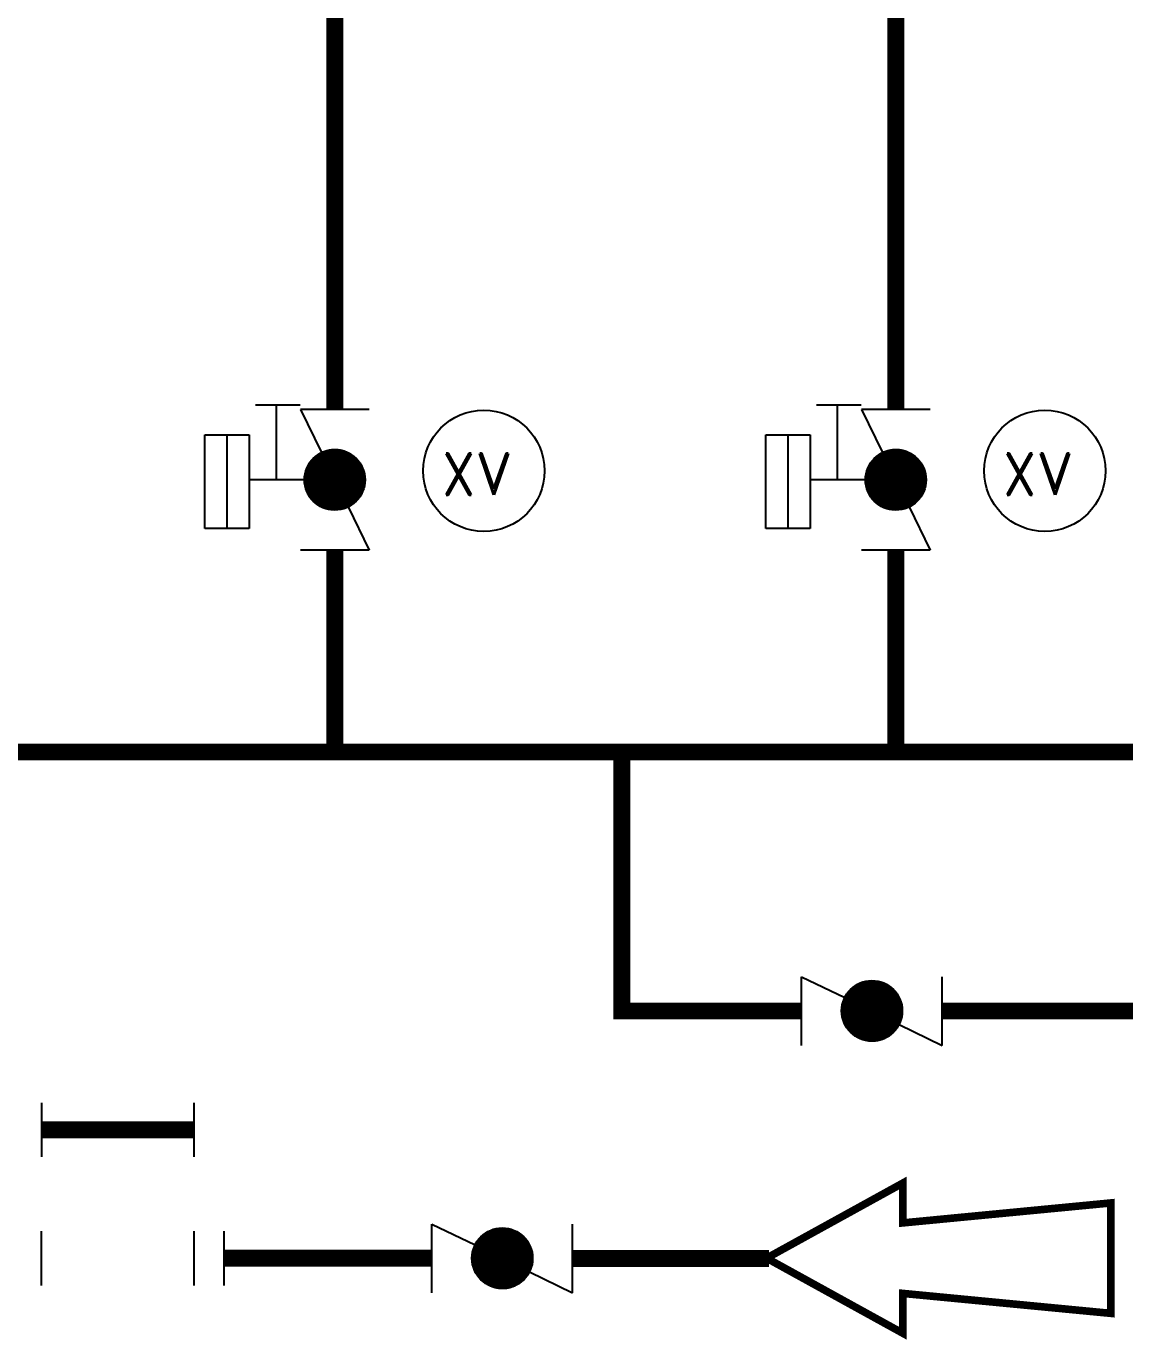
# Model space of a CAD drawing. Extents: x -22909.9 to -22897.8, y -4.7 to 4.1.
# Drawn here: x -22906.854 to -22905.879, y -2.89 to -1.724 of the extents above; entities that cross this region are included whole.
import ezdxf

# ---------------------------------------------------------------- set-up
doc = ezdxf.new("R2010")
doc.units = 0
doc.header["$MEASUREMENT"] = 0
doc.layers.get('0').update_dxf_attribs({"linetype": 'CONTINUOUS'})
doc.layers.add('DESCARGA', color=5, linetype='CONTINUOUS')
doc.styles.add('ROMAND', font='romand', dxfattribs={"height": 0.0339})

# ---------------------------------------------------------------- blocks, each defined once
blk = doc.blocks.new('*X20')
at = {"color": 0}
for p, q in [((3.8194, 3.8677), (3.8481, 3.8964)), ((3.8194, 3.8679), (3.8479, 3.8964)), ((3.8194, 3.868), (3.8478, 3.8964)), ((3.8194, 3.8682), (3.8476, 3.8964)), ((3.8194, 3.8684), (3.8474, 3.8964)), ((3.8194, 3.8685), (3.8473, 3.8964)), ((3.8194, 3.8687), (3.8471, 3.8964)), ((3.8194, 3.8689), (3.8469, 3.8964)), ((3.8194, 3.8691), (3.8468, 3.8964)), ((3.8194, 3.8692), (3.8466, 3.8964)), ((3.8194, 3.8694), (3.8464, 3.8964)), ((3.8194, 3.8696), (3.8462, 3.8964)), ((3.8194, 3.8698), (3.8461, 3.8964)), ((3.8194, 3.8699), (3.8459, 3.8964)), ((3.8194, 3.8701), (3.8457, 3.8964)), ((3.8194, 3.8703), (3.8455, 3.8964)), ((3.8194, 3.8705), (3.8453, 3.8964)), ((3.8194, 3.8707), (3.8451, 3.8964)), ((3.8194, 3.8709), (3.845, 3.8964)), ((3.8194, 3.871), (3.8448, 3.8964)), ((3.8194, 3.8712), (3.8446, 3.8964)), ((3.8194, 3.8714), (3.8444, 3.8964)), ((3.8195, 3.8674), (3.8484, 3.8964)), ((3.8195, 3.8675), (3.8483, 3.8964)), ((3.8195, 3.8716), (3.8442, 3.8964)), ((3.8195, 3.8666), (3.8493, 3.8963)), ((3.8195, 3.8667), (3.8491, 3.8963)), ((3.8195, 3.8669), (3.8489, 3.8963)), ((3.8195, 3.867), (3.8488, 3.8963)), ((3.8195, 3.8672), (3.8486, 3.8963)), ((3.8195, 3.8718), (3.844, 3.8963)), ((3.8195, 3.872), (3.8438, 3.8963)), ((3.8195, 3.8722), (3.8436, 3.8963)), ((3.8195, 3.8724), (3.8434, 3.8963)), ((3.8196, 3.8664), (3.8494, 3.8963)), ((3.8196, 3.8726), (3.8432, 3.8963)), ((3.8196, 3.8658), (3.85, 3.8962)), ((3.8196, 3.8659), (3.8499, 3.8962)), ((3.8196, 3.8661), (3.8497, 3.8962)), ((3.8196, 3.8662), (3.8496, 3.8962)), ((3.8196, 3.8728), (3.843, 3.8962)), ((3.8196, 3.873), (3.8428, 3.8962)), ((3.8196, 3.8732), (3.8426, 3.8962)), ((3.8197, 3.8656), (3.8502, 3.8962)), ((3.8197, 3.8734), (3.8424, 3.8962)), ((3.8197, 3.8652), (3.8506, 3.8961)), ((3.8197, 3.8653), (3.8505, 3.8961)), ((3.8197, 3.8655), (3.8503, 3.8961)), ((3.8197, 3.8736), (3.8422, 3.8961)), ((3.8197, 3.8738), (3.842, 3.8961)), ((3.8198, 3.865), (3.8508, 3.8961)), ((3.8198, 3.874), (3.8418, 3.8961)), ((3.8198, 3.8646), (3.8513, 3.896)), ((3.8198, 3.8647), (3.8511, 3.896)), ((3.8198, 3.8649), (3.851, 3.896)), ((3.8198, 3.8742), (3.8416, 3.896)), ((3.8198, 3.8745), (3.8414, 3.896)), ((3.8199, 3.8641), (3.8517, 3.8959)), ((3.8199, 3.8643), (3.8515, 3.8959)), ((3.8199, 3.8644), (3.8514, 3.8959)), ((3.8199, 3.8747), (3.8411, 3.8959)), ((3.8199, 3.8749), (3.8409, 3.8959)), ((3.82, 3.864), (3.8518, 3.8959)), ((3.82, 3.8637), (3.8521, 3.8958)), ((3.82, 3.8638), (3.852, 3.8958)), ((3.82, 3.8751), (3.8407, 3.8958)), ((3.82, 3.8753), (3.8405, 3.8958)), ((3.8201, 3.8635), (3.8523, 3.8958)), ((3.8201, 3.8633), (3.8526, 3.8957)), ((3.8201, 3.8634), (3.8524, 3.8957)), ((3.8201, 3.8756), (3.8402, 3.8957)), ((3.8201, 3.8758), (3.84, 3.8957)), ((3.8202, 3.8631), (3.8527, 3.8957)), ((3.8202, 3.8628), (3.853, 3.8956)), ((3.8202, 3.863), (3.8528, 3.8956)), ((3.8202, 3.876), (3.8398, 3.8956)), ((3.8202, 3.8763), (3.8395, 3.8956)), ((3.8203, 3.8627), (3.8531, 3.8956)), ((3.8203, 3.8624), (3.8534, 3.8955)), ((3.8203, 3.8625), (3.8533, 3.8955)), ((3.8203, 3.8765), (3.8393, 3.8955)), ((3.8204, 3.8621), (3.8537, 3.8954)), ((3.8204, 3.8623), (3.8535, 3.8954)), ((3.8204, 3.8768), (3.8391, 3.8954)), ((3.8204, 3.877), (3.8388, 3.8954)), ((3.8205, 3.862), (3.8538, 3.8954)), ((3.8205, 3.8617), (3.8541, 3.8953)), ((3.8205, 3.8619), (3.854, 3.8953)), ((3.8205, 3.8773), (3.8386, 3.8953)), ((3.8206, 3.8615), (3.8544, 3.8952)), ((3.8206, 3.8616), (3.8542, 3.8952)), ((3.8206, 3.8775), (3.8383, 3.8952)), ((3.8207, 3.8613), (3.8545, 3.8952)), ((3.8207, 3.8611), (3.8548, 3.8951)), ((3.8207, 3.8612), (3.8546, 3.8951)), ((3.8207, 3.8778), (3.838, 3.8951)), ((3.8208, 3.878), (3.8378, 3.8951)), ((3.8208, 3.8608), (3.855, 3.895)), ((3.8208, 3.8609), (3.8549, 3.895)), ((3.8208, 3.8783), (3.8375, 3.895)), ((3.8209, 3.8605), (3.8553, 3.8949)), ((3.8209, 3.8607), (3.8552, 3.8949)), ((3.8209, 3.8786), (3.8372, 3.8949)), ((3.821, 3.8603), (3.8555, 3.8948)), ((3.821, 3.8604), (3.8554, 3.8948)), ((3.821, 3.8788), (3.837, 3.8948)), ((3.8211, 3.86), (3.8558, 3.8947)), ((3.8211, 3.8601), (3.8557, 3.8947)), ((3.8211, 3.8791), (3.8367, 3.8947)), ((3.8212, 3.8598), (3.8561, 3.8946)), ((3.8212, 3.8599), (3.8559, 3.8946)), ((3.8213, 3.8794), (3.8364, 3.8946)), ((3.8213, 3.8595), (3.8563, 3.8945)), ((3.8213, 3.8596), (3.8562, 3.8945)), ((3.8214, 3.8592), (3.8566, 3.8944)), ((3.8214, 3.8594), (3.8564, 3.8944)), ((3.8214, 3.8797), (3.8361, 3.8944)), ((3.8215, 3.859), (3.8568, 3.8943)), ((3.8215, 3.8591), (3.8567, 3.8943)), ((3.8215, 3.88), (3.8358, 3.8943)), ((3.8216, 3.8588), (3.8571, 3.8942)), ((3.8216, 3.8589), (3.8569, 3.8942)), ((3.8216, 3.8803), (3.8355, 3.8942)), ((3.8217, 3.8585), (3.8573, 3.8941)), ((3.8217, 3.8586), (3.8572, 3.8941)), ((3.8218, 3.8583), (3.8576, 3.894)), ((3.8218, 3.8584), (3.8574, 3.894)), ((3.8218, 3.8806), (3.8352, 3.894)), ((3.8219, 3.8581), (3.8577, 3.8939)), ((3.8219, 3.881), (3.8348, 3.8939)), ((3.822, 3.858), (3.8578, 3.8939)), ((3.822, 3.8579), (3.8579, 3.8938)), ((3.8221, 3.8577), (3.8581, 3.8937)), ((3.8221, 3.8578), (3.858, 3.8937)), ((3.8221, 3.8813), (3.8345, 3.8937)), ((3.8222, 3.8574), (3.8584, 3.8936)), ((3.8222, 3.8575), (3.8583, 3.8936)), ((3.8223, 3.8573), (3.8585, 3.8935)), ((3.8223, 3.8817), (3.8341, 3.8935)), ((3.8224, 3.8571), (3.8587, 3.8934)), ((3.8224, 3.8572), (3.8586, 3.8934)), ((3.8225, 3.882), (3.8338, 3.8934)), ((3.8225, 3.857), (3.8589, 3.8933)), ((3.8226, 3.8568), (3.859, 3.8933)), ((3.8226, 3.8567), (3.8591, 3.8932)), ((3.8227, 3.8824), (3.8334, 3.8932)), ((3.8227, 3.8565), (3.8593, 3.8931)), ((3.8227, 3.8566), (3.8592, 3.8931)), ((3.8228, 3.8564), (3.8594, 3.893)), ((3.8229, 3.8562), (3.8597, 3.8929)), ((3.8229, 3.8563), (3.8595, 3.8929)), ((3.8229, 3.8828), (3.833, 3.8929)), ((3.823, 3.8561), (3.8598, 3.8928)), ((3.8231, 3.8559), (3.8599, 3.8928)), ((3.8231, 3.8558), (3.86, 3.8927)), ((3.8231, 3.8832), (3.8326, 3.8927)), ((3.8232, 3.8557), (3.8601, 3.8926)), ((3.8233, 3.8556), (3.8602, 3.8926)), ((3.8233, 3.8555), (3.8603, 3.8925)), ((3.8234, 3.8554), (3.8604, 3.8924)), ((3.8234, 3.8837), (3.8321, 3.8924)), ((3.8235, 3.8553), (3.8605, 3.8924)), ((3.8235, 3.8552), (3.8606, 3.8923)), ((3.8236, 3.8551), (3.8608, 3.8922)), ((3.8237, 3.8548), (3.861, 3.8921)), ((3.8237, 3.855), (3.8609, 3.8921)), ((3.8237, 3.8842), (3.8317, 3.8921)), ((3.8238, 3.8547), (3.8611, 3.892)), ((3.8239, 3.8545), (3.8613, 3.8919)), ((3.8239, 3.8546), (3.8612, 3.8919)), ((3.824, 3.8544), (3.8614, 3.8918)), ((3.8241, 3.8847), (3.8311, 3.8918)), ((3.8241, 3.8543), (3.8615, 3.8917)), ((3.8242, 3.8542), (3.8616, 3.8917)), ((3.8242, 3.8541), (3.8617, 3.8916)), ((3.8243, 3.854), (3.8618, 3.8915)), ((3.8244, 3.8539), (3.8619, 3.8914)), ((3.8245, 3.8538), (3.862, 3.8914)), ((3.8245, 3.8537), (3.8621, 3.8913)), ((3.8245, 3.8853), (3.8305, 3.8913)), ((3.8246, 3.8536), (3.8622, 3.8912)), ((3.8247, 3.8535), (3.8623, 3.8911)), ((3.8248, 3.8534), (3.8624, 3.8911)), ((3.8248, 3.8533), (3.8625, 3.891)), ((3.8249, 3.8532), (3.8626, 3.8909)), ((3.825, 3.8531), (3.8627, 3.8908)), ((3.825, 3.886), (3.8298, 3.8908)), ((3.8251, 3.853), (3.8628, 3.8908)), ((3.8251, 3.8529), (3.8629, 3.8907)), ((3.8252, 3.8528), (3.863, 3.8906)), ((3.8253, 3.8527), (3.8631, 3.8905)), ((3.8254, 3.8526), (3.8632, 3.8904)), ((3.8255, 3.8525), (3.8633, 3.8904)), ((3.8255, 3.8524), (3.8634, 3.8903)), ((3.8256, 3.8523), (3.8635, 3.8902)), ((3.8257, 3.8522), (3.8636, 3.8901)), ((3.8257, 3.8869), (3.8289, 3.8901)), ((3.8258, 3.8521), (3.8637, 3.89)), ((3.8259, 3.852), (3.8638, 3.89)), ((3.8259, 3.8519), (3.8639, 3.8899)), ((3.826, 3.8518), (3.864, 3.8898)), ((3.8261, 3.8517), (3.8641, 3.8897)), ((3.8262, 3.8516), (3.8642, 3.8896)), ((3.8263, 3.8515), (3.8644, 3.8895)), ((3.8263, 3.8515), (3.8643, 3.8895)), ((3.8264, 3.8514), (3.8645, 3.8894)), ((3.8265, 3.8513), (3.8645, 3.8893)), ((3.8266, 3.8512), (3.8646, 3.8892)), ((3.8267, 3.8511), (3.8647, 3.8891)), ((3.8268, 3.851), (3.8648, 3.889)), ((3.8269, 3.8509), (3.8649, 3.889)), ((3.8269, 3.8508), (3.865, 3.8889)), ((3.827, 3.8507), (3.8651, 3.8888)), ((3.8271, 3.8506), (3.8652, 3.8887)), ((3.8272, 3.8505), (3.8653, 3.8886)), ((3.8273, 3.8505), (3.8654, 3.8885)), ((3.8274, 3.8504), (3.8654, 3.8884)), ((3.8275, 3.8503), (3.8655, 3.8883)), ((3.8276, 3.8502), (3.8656, 3.8882)), ((3.8277, 3.8501), (3.8657, 3.8882)), ((3.8277, 3.85), (3.8658, 3.8881)), ((3.8278, 3.8499), (3.8659, 3.888)), ((3.8279, 3.8498), (3.866, 3.8879)), ((3.828, 3.8498), (3.866, 3.8878)), ((3.8281, 3.8497), (3.8661, 3.8877)), ((3.8282, 3.8496), (3.8662, 3.8876)), ((3.8283, 3.8495), (3.8663, 3.8875)), ((3.8284, 3.8494), (3.8664, 3.8874)), ((3.8285, 3.8493), (3.8665, 3.8873)), ((3.8286, 3.8493), (3.8666, 3.8872)), ((3.8287, 3.8492), (3.8666, 3.8871)), ((3.8288, 3.8491), (3.8667, 3.887)), ((3.8289, 3.849), (3.8668, 3.8869)), ((3.829, 3.8489), (3.8669, 3.8869)), ((3.8291, 3.8489), (3.867, 3.8868)), ((3.8292, 3.8488), (3.867, 3.8867)), ((3.8293, 3.8487), (3.8671, 3.8866)), ((3.8293, 3.8486), (3.8672, 3.8865)), ((3.8294, 3.8485), (3.8673, 3.8864)), ((3.8295, 3.8485), (3.8674, 3.8863)), ((3.8296, 3.8484), (3.8674, 3.8862)), ((3.8297, 3.8483), (3.8675, 3.8861)), ((3.8298, 3.8482), (3.8676, 3.886)), ((3.8299, 3.8481), (3.8677, 3.8859)), ((3.83, 3.8481), (3.8677, 3.8858)), ((3.8301, 3.848), (3.8678, 3.8857)), ((3.8302, 3.8479), (3.8679, 3.8856)), ((3.8303, 3.8478), (3.868, 3.8855)), ((3.8304, 3.8478), (3.868, 3.8854)), ((3.8305, 3.8477), (3.8681, 3.8853)), ((3.8307, 3.8476), (3.8682, 3.8852)), ((3.8308, 3.8476), (3.8683, 3.8851)), ((3.8309, 3.8475), (3.8683, 3.885)), ((3.831, 3.8474), (3.8684, 3.8848)), ((3.8311, 3.8473), (3.8685, 3.8847)), ((3.8312, 3.8473), (3.8686, 3.8846)), ((3.8313, 3.8472), (3.8686, 3.8845)), ((3.8314, 3.8471), (3.8687, 3.8844)), ((3.8315, 3.847), (3.8688, 3.8843)), ((3.8316, 3.847), (3.8688, 3.8842)), ((3.8317, 3.8469), (3.8689, 3.8841)), ((3.8318, 3.8468), (3.869, 3.884)), ((3.8319, 3.8468), (3.869, 3.8839)), ((3.832, 3.8467), (3.8691, 3.8838)), ((3.8321, 3.8466), (3.8692, 3.8837)), ((3.8322, 3.8466), (3.8692, 3.8836)), ((3.8324, 3.8465), (3.8693, 3.8835)), ((3.8325, 3.8464), (3.8694, 3.8833)), ((3.8326, 3.8464), (3.8694, 3.8832)), ((3.8327, 3.8463), (3.8695, 3.8831)), ((3.8328, 3.8462), (3.8696, 3.883)), ((3.8329, 3.8462), (3.8696, 3.8829)), ((3.833, 3.8461), (3.8697, 3.8828)), ((3.8331, 3.846), (3.8698, 3.8827)), ((3.8333, 3.846), (3.8698, 3.8826)), ((3.8334, 3.8459), (3.8699, 3.8824)), ((3.8335, 3.8459), (3.87, 3.8823)), ((3.8336, 3.8458), (3.87, 3.8822)), ((3.8337, 3.8457), (3.8701, 3.8821)), ((3.8338, 3.8457), (3.8701, 3.882)), ((3.8339, 3.8456), (3.8702, 3.8819)), ((3.8341, 3.8456), (3.8703, 3.8818)), ((3.8342, 3.8455), (3.8703, 3.8816)), ((3.8343, 3.8454), (3.8704, 3.8815)), ((3.8344, 3.8454), (3.8704, 3.8814)), ((3.8345, 3.8453), (3.8705, 3.8813)), ((3.8347, 3.8453), (3.8706, 3.8812)), ((3.8348, 3.8452), (3.8706, 3.881)), ((3.8349, 3.8451), (3.8707, 3.8809)), ((3.835, 3.8451), (3.8707, 3.8808)), ((3.8351, 3.845), (3.8708, 3.8807)), ((3.8353, 3.845), (3.8708, 3.8806)), ((3.8354, 3.8449), (3.8709, 3.8804)), ((3.8355, 3.8449), (3.8709, 3.8803)), ((3.8356, 3.8448), (3.871, 3.8802)), ((3.8357, 3.8448), (3.871, 3.8801)), ((3.8359, 3.8447), (3.8711, 3.8799)), ((3.836, 3.8447), (3.8712, 3.8798)), ((3.8361, 3.8446), (3.8712, 3.8797)), ((3.8362, 3.8446), (3.8713, 3.8796)), ((3.8364, 3.8445), (3.8713, 3.8794)), ((3.8365, 3.8445), (3.8714, 3.8793)), ((3.8366, 3.8444), (3.8714, 3.8792)), ((3.8368, 3.8444), (3.8715, 3.8791)), ((3.8369, 3.8443), (3.8715, 3.8789)), ((3.837, 3.8443), (3.8715, 3.8788)), ((3.8371, 3.8442), (3.8716, 3.8787)), ((3.8373, 3.8442), (3.8716, 3.8785)), ((3.8374, 3.8441), (3.8717, 3.8784)), ((3.8375, 3.8441), (3.8717, 3.8783)), ((3.8377, 3.844), (3.8718, 3.8781)), ((3.8378, 3.844), (3.8718, 3.878)), ((3.8379, 3.8439), (3.8719, 3.8779)), ((3.8381, 3.8439), (3.8719, 3.8777)), ((3.8382, 3.8439), (3.872, 3.8776)), ((3.8383, 3.8438), (3.872, 3.8775)), ((3.8385, 3.8438), (3.872, 3.8773)), ((3.8386, 3.8437), (3.8721, 3.8772)), ((3.8387, 3.8437), (3.8721, 3.8771)), ((3.8389, 3.8437), (3.8722, 3.8769)), ((3.839, 3.8436), (3.8722, 3.8768)), ((3.8392, 3.8436), (3.8722, 3.8767)), ((3.8393, 3.8435), (3.8723, 3.8765)), ((3.8394, 3.8435), (3.8723, 3.8764)), ((3.8396, 3.8435), (3.8723, 3.8762)), ((3.8397, 3.8434), (3.8724, 3.8761)), ((3.8399, 3.8434), (3.8724, 3.876)), ((3.84, 3.8434), (3.8725, 3.8758)), ((3.8401, 3.8433), (3.8725, 3.8757)), ((3.8403, 3.8433), (3.8725, 3.8755)), ((3.8404, 3.8433), (3.8726, 3.8754)), ((3.8406, 3.8432), (3.8726, 3.8752)), ((3.8407, 3.8432), (3.8726, 3.8751)), ((3.8409, 3.8432), (3.8726, 3.8749)), ((3.841, 3.8431), (3.8727, 3.8748)), ((3.8412, 3.8431), (3.8727, 3.8746)), ((3.8413, 3.8431), (3.8727, 3.8745)), ((3.8415, 3.8431), (3.8728, 3.8744)), ((3.8416, 3.843), (3.8728, 3.8742)), ((3.8418, 3.843), (3.8728, 3.8741)), ((3.8419, 3.843), (3.8728, 3.8739)), ((3.8421, 3.8429), (3.8729, 3.8737)), ((3.8422, 3.8429), (3.8729, 3.8736)), ((3.8424, 3.8429), (3.8729, 3.8734)), ((3.8425, 3.8429), (3.8729, 3.8733)), ((3.8427, 3.8429), (3.873, 3.8731)), ((3.8428, 3.8428), (3.873, 3.873)), ((3.843, 3.8428), (3.873, 3.8728)), ((3.8432, 3.8428), (3.873, 3.8727)), ((3.8433, 3.8428), (3.873, 3.8725)), ((3.8435, 3.8428), (3.873, 3.8723)), ((3.8436, 3.8427), (3.8731, 3.8722)), ((3.8438, 3.8427), (3.8731, 3.872)), ((3.844, 3.8427), (3.8731, 3.8719)), ((3.8441, 3.8427), (3.8731, 3.8717)), ((3.8443, 3.8427), (3.8731, 3.8715)), ((3.8444, 3.8427), (3.8731, 3.8714)), ((3.8446, 3.8427), (3.8731, 3.8712)), ((3.8448, 3.8427), (3.8732, 3.871)), ((3.8449, 3.8426), (3.8732, 3.8709)), ((3.8451, 3.8426), (3.8732, 3.8707)), ((3.8453, 3.8426), (3.8732, 3.8705)), ((3.8455, 3.8426), (3.8732, 3.8704)), ((3.8456, 3.8426), (3.8732, 3.8702)), ((3.8458, 3.8426), (3.8732, 3.87)), ((3.846, 3.8426), (3.8732, 3.8698)), ((3.8462, 3.8426), (3.8732, 3.8697)), ((3.8463, 3.8426), (3.8732, 3.8695)), ((3.8465, 3.8426), (3.8732, 3.8693)), ((3.8467, 3.8426), (3.8732, 3.8691)), ((3.8469, 3.8426), (3.8732, 3.8689)), ((3.847, 3.8426), (3.8732, 3.8688)), ((3.8472, 3.8426), (3.8732, 3.8686)), ((3.8474, 3.8426), (3.8732, 3.8684)), ((3.8476, 3.8426), (3.8732, 3.8682)), ((3.8478, 3.8427), (3.8732, 3.868)), ((3.848, 3.8427), (3.8731, 3.8678)), ((3.8482, 3.8427), (3.8731, 3.8677)), ((3.8484, 3.8427), (3.8731, 3.8675)), ((3.8485, 3.8427), (3.8731, 3.8673)), ((3.8487, 3.8427), (3.8731, 3.8671)), ((3.8489, 3.8427), (3.8731, 3.8669)), ((3.8491, 3.8428), (3.873, 3.8667)), ((3.8493, 3.8428), (3.873, 3.8665)), ((3.8495, 3.8428), (3.873, 3.8663)), ((3.8497, 3.8428), (3.873, 3.8661)), ((3.8499, 3.8429), (3.8729, 3.8659)), ((3.8501, 3.8429), (3.8729, 3.8657)), ((3.8503, 3.8429), (3.8729, 3.8655)), ((3.8506, 3.843), (3.8729, 3.8653)), ((3.8508, 3.843), (3.8728, 3.865)), ((3.851, 3.843), (3.8728, 3.8648)), ((3.8512, 3.8431), (3.8727, 3.8646)), ((3.8514, 3.8431), (3.8727, 3.8644)), ((3.8516, 3.8432), (3.8727, 3.8642)), ((3.8519, 3.8432), (3.8726, 3.864)), ((3.8521, 3.8432), (3.8726, 3.8637)), ((3.8523, 3.8433), (3.8725, 3.8635)), ((3.8525, 3.8434), (3.8725, 3.8633)), ((3.8528, 3.8434), (3.8724, 3.863)), ((3.853, 3.8435), (3.8723, 3.8628)), ((3.8533, 3.8435), (3.8723, 3.8626)), ((3.8535, 3.8436), (3.8722, 3.8623)), ((3.8537, 3.8437), (3.8721, 3.8621)), ((3.854, 3.8437), (3.8721, 3.8618)), ((3.8543, 3.8438), (3.872, 3.8616)), ((3.8545, 3.8439), (3.8719, 3.8613)), ((3.8548, 3.844), (3.8718, 3.861)), ((3.855, 3.8441), (3.8717, 3.8608)), ((3.8553, 3.8442), (3.8716, 3.8605)), ((3.8556, 3.8443), (3.8715, 3.8602)), ((3.8559, 3.8444), (3.8714, 3.8599)), ((3.8562, 3.8445), (3.8713, 3.8597)), ((3.8565, 3.8446), (3.8712, 3.8594)), ((3.8568, 3.8447), (3.8711, 3.8591)), ((3.8571, 3.8449), (3.8709, 3.8587)), ((3.8574, 3.845), (3.8708, 3.8584)), ((3.8577, 3.8452), (3.8706, 3.8581)), ((3.8581, 3.8453), (3.8705, 3.8578)), ((3.8584, 3.8455), (3.8703, 3.8574)), ((3.8588, 3.8457), (3.8701, 3.857)), ((3.8591, 3.8459), (3.8699, 3.8567)), ((3.8595, 3.8461), (3.8697, 3.8563)), ((3.86, 3.8464), (3.8695, 3.8559)), ((3.8604, 3.8466), (3.8692, 3.8554)), ((3.8609, 3.8469), (3.8689, 3.8549)), ((3.8614, 3.8473), (3.8685, 3.8544)), ((3.862, 3.8477), (3.8681, 3.8538)), ((3.8627, 3.8482), (3.8676, 3.8531)), ((3.8636, 3.8489), (3.8669, 3.8522))]:
    blk.add_line(p, q, dxfattribs=at)
blk = doc.blocks.new('*X22')
at = {"color": 0}
for p, q in [((3.2725, 2.9365), (3.3005, 2.9645)), ((3.2725, 2.9366), (3.3003, 2.9645)), ((3.2725, 2.9368), (3.3002, 2.9645)), ((3.2725, 2.937), (3.3, 2.9645)), ((3.2725, 2.9372), (3.2998, 2.9645)), ((3.2725, 2.9373), (3.2996, 2.9645)), ((3.2725, 2.9375), (3.2995, 2.9645)), ((3.2725, 2.9377), (3.2993, 2.9645)), ((3.2725, 2.9379), (3.2991, 2.9645)), ((3.2725, 2.938), (3.2989, 2.9645)), ((3.2725, 2.9382), (3.2988, 2.9645)), ((3.2725, 2.9384), (3.2986, 2.9645)), ((3.2725, 2.9386), (3.2984, 2.9645)), ((3.2725, 2.9361), (3.3008, 2.9644)), ((3.2725, 2.9363), (3.3007, 2.9644)), ((3.2725, 2.9388), (3.2982, 2.9644)), ((3.2725, 2.939), (3.298, 2.9644)), ((3.2726, 2.935), (3.302, 2.9644)), ((3.2726, 2.9351), (3.3018, 2.9644)), ((3.2726, 2.9353), (3.3017, 2.9644)), ((3.2726, 2.9355), (3.3015, 2.9644)), ((3.2726, 2.9356), (3.3013, 2.9644)), ((3.2726, 2.9358), (3.3012, 2.9644)), ((3.2726, 2.936), (3.301, 2.9644)), ((3.2726, 2.9392), (3.2978, 2.9644)), ((3.2726, 2.9393), (3.2976, 2.9644)), ((3.2726, 2.9395), (3.2975, 2.9644)), ((3.2726, 2.9397), (3.2973, 2.9644)), ((3.2726, 2.9399), (3.2971, 2.9644)), ((3.2726, 2.9401), (3.2969, 2.9644)), ((3.2726, 2.9348), (3.3022, 2.9643)), ((3.2726, 2.9403), (3.2967, 2.9643)), ((3.2727, 2.9342), (3.3028, 2.9643)), ((3.2727, 2.9343), (3.3026, 2.9643)), ((3.2727, 2.9345), (3.3025, 2.9643)), ((3.2727, 2.9347), (3.3023, 2.9643)), ((3.2727, 2.9405), (3.2965, 2.9643)), ((3.2727, 2.9407), (3.2963, 2.9643)), ((3.2727, 2.9409), (3.2961, 2.9643)), ((3.2727, 2.934), (3.3029, 2.9642)), ((3.2727, 2.9411), (3.2959, 2.9642)), ((3.2728, 2.9334), (3.3036, 2.9642)), ((3.2728, 2.9336), (3.3034, 2.9642)), ((3.2728, 2.9337), (3.3033, 2.9642)), ((3.2728, 2.9339), (3.3031, 2.9642)), ((3.2728, 2.9413), (3.2957, 2.9642)), ((3.2728, 2.9415), (3.2955, 2.9642)), ((3.2728, 2.9417), (3.2953, 2.9642)), ((3.2729, 2.9328), (3.3042, 2.9641)), ((3.2729, 2.933), (3.304, 2.9641)), ((3.2729, 2.9331), (3.3039, 2.9641)), ((3.2729, 2.9333), (3.3037, 2.9641)), ((3.2729, 2.9419), (3.295, 2.9641)), ((3.2729, 2.9421), (3.2948, 2.9641)), ((3.2729, 2.9424), (3.2946, 2.964)), ((3.273, 2.9324), (3.3046, 2.964)), ((3.273, 2.9325), (3.3045, 2.964)), ((3.273, 2.9327), (3.3043, 2.964)), ((3.273, 2.9426), (3.2944, 2.964)), ((3.273, 2.9428), (3.2942, 2.964)), ((3.273, 2.9322), (3.3048, 2.9639)), ((3.2731, 2.9319), (3.3051, 2.9639)), ((3.2731, 2.9321), (3.3049, 2.9639)), ((3.2731, 2.943), (3.294, 2.9639)), ((3.2731, 2.9432), (3.2937, 2.9639)), ((3.2731, 2.9318), (3.3052, 2.9638)), ((3.2732, 2.9315), (3.3055, 2.9638)), ((3.2732, 2.9316), (3.3053, 2.9638)), ((3.2732, 2.9435), (3.2935, 2.9638)), ((3.2732, 2.9437), (3.2933, 2.9638)), ((3.2732, 2.9313), (3.3056, 2.9637)), ((3.2733, 2.9311), (3.3059, 2.9637)), ((3.2733, 2.9312), (3.3058, 2.9637)), ((3.2733, 2.9439), (3.293, 2.9637)), ((3.2733, 2.9442), (3.2928, 2.9637)), ((3.2733, 2.9309), (3.3061, 2.9636)), ((3.2734, 2.9306), (3.3063, 2.9636)), ((3.2734, 2.9308), (3.3062, 2.9636)), ((3.2734, 2.9444), (3.2926, 2.9636)), ((3.2734, 2.9305), (3.3065, 2.9635)), ((3.2735, 2.9302), (3.3068, 2.9635)), ((3.2735, 2.9304), (3.3066, 2.9635)), ((3.2735, 2.9447), (3.2923, 2.9635)), ((3.2735, 2.9449), (3.2921, 2.9635)), ((3.2736, 2.93), (3.307, 2.9634)), ((3.2736, 2.9301), (3.3069, 2.9634)), ((3.2736, 2.9451), (3.2918, 2.9634)), ((3.2736, 2.9298), (3.3072, 2.9633)), ((3.2737, 2.9295), (3.3074, 2.9633)), ((3.2737, 2.9297), (3.3073, 2.9633)), ((3.2737, 2.9454), (3.2916, 2.9633)), ((3.2737, 2.9457), (3.2913, 2.9632)), ((3.2738, 2.9293), (3.3077, 2.9632)), ((3.2738, 2.9294), (3.3076, 2.9632)), ((3.2738, 2.9459), (3.2911, 2.9631)), ((3.2739, 2.929), (3.308, 2.9631)), ((3.2739, 2.9291), (3.3078, 2.9631)), ((3.2739, 2.9462), (3.2908, 2.9631)), ((3.2739, 2.9289), (3.3081, 2.963)), ((3.274, 2.9287), (3.3082, 2.963)), ((3.274, 2.9464), (3.2905, 2.963)), ((3.274, 2.9286), (3.3084, 2.9629)), ((3.2741, 2.9285), (3.3085, 2.9629)), ((3.2741, 2.9467), (3.2903, 2.9629)), ((3.2741, 2.9284), (3.3086, 2.9628)), ((3.2742, 2.9281), (3.3089, 2.9628)), ((3.2742, 2.9282), (3.3088, 2.9628)), ((3.2742, 2.947), (3.29, 2.9628)), ((3.2743, 2.9278), (3.3091, 2.9627)), ((3.2743, 2.928), (3.309, 2.9627)), ((3.2743, 2.9473), (3.2897, 2.9627)), ((3.2744, 2.9276), (3.3094, 2.9626)), ((3.2744, 2.9277), (3.3093, 2.9626)), ((3.2744, 2.9476), (3.2894, 2.9625)), ((3.2745, 2.9273), (3.3096, 2.9625)), ((3.2745, 2.9275), (3.3095, 2.9625)), ((3.2746, 2.9271), (3.3099, 2.9624)), ((3.2746, 2.9272), (3.3098, 2.9624)), ((3.2746, 2.9479), (3.2891, 2.9624)), ((3.2747, 2.927), (3.31, 2.9623)), ((3.2747, 2.9482), (3.2888, 2.9623)), ((3.2747, 2.9268), (3.3101, 2.9622)), ((3.2748, 2.9267), (3.3103, 2.9622)), ((3.2748, 2.9485), (3.2885, 2.9622)), ((3.2748, 2.9266), (3.3104, 2.9621)), ((3.2749, 2.9265), (3.3105, 2.9621)), ((3.275, 2.9262), (3.3108, 2.962)), ((3.275, 2.9263), (3.3106, 2.962)), ((3.275, 2.9488), (3.2882, 2.962)), ((3.2751, 2.926), (3.311, 2.9619)), ((3.2751, 2.9261), (3.3109, 2.9619)), ((3.2751, 2.9492), (3.2878, 2.9619)), ((3.2752, 2.9259), (3.3111, 2.9618)), ((3.2752, 2.9258), (3.3112, 2.9617)), ((3.2753, 2.9256), (3.3113, 2.9617)), ((3.2753, 2.9495), (3.2875, 2.9617)), ((3.2754, 2.9254), (3.3116, 2.9616)), ((3.2754, 2.9255), (3.3115, 2.9616)), ((3.2755, 2.9253), (3.3117, 2.9615)), ((3.2755, 2.9499), (3.2871, 2.9615)), ((3.2755, 2.9252), (3.3118, 2.9614)), ((3.2756, 2.925), (3.3119, 2.9614)), ((3.2757, 2.9248), (3.3122, 2.9613)), ((3.2757, 2.9249), (3.312, 2.9613)), ((3.2757, 2.9502), (3.2868, 2.9613)), ((3.2758, 2.9247), (3.3123, 2.9612)), ((3.2758, 2.9246), (3.3124, 2.9611)), ((3.2759, 2.9245), (3.3125, 2.9611)), ((3.2759, 2.9506), (3.2864, 2.9611)), ((3.276, 2.9244), (3.3126, 2.961)), ((3.276, 2.9242), (3.3127, 2.9609)), ((3.2761, 2.9241), (3.3128, 2.9609)), ((3.2761, 2.951), (3.286, 2.9609)), ((3.2762, 2.9239), (3.3131, 2.9608)), ((3.2762, 2.924), (3.313, 2.9608)), ((3.2763, 2.9238), (3.3132, 2.9607)), ((3.2764, 2.9236), (3.3134, 2.9606)), ((3.2764, 2.9237), (3.3133, 2.9606)), ((3.2764, 2.9514), (3.2855, 2.9606)), ((3.2765, 2.9235), (3.3135, 2.9605)), ((3.2766, 2.9233), (3.3137, 2.9604)), ((3.2766, 2.9234), (3.3136, 2.9604)), ((3.2766, 2.9519), (3.2851, 2.9603)), ((3.2767, 2.9231), (3.3138, 2.9603)), ((3.2768, 2.923), (3.3139, 2.9602)), ((3.2768, 2.9229), (3.3141, 2.9601)), ((3.2769, 2.9228), (3.3142, 2.9601)), ((3.277, 2.9227), (3.3143, 2.96)), ((3.277, 2.9524), (3.2846, 2.96)), ((3.277, 2.9226), (3.3144, 2.9599)), ((3.2771, 2.9225), (3.3145, 2.9599)), ((3.2772, 2.9224), (3.3146, 2.9598)), ((3.2773, 2.9223), (3.3147, 2.9597)), ((3.2773, 2.9222), (3.3148, 2.9596)), ((3.2773, 2.953), (3.284, 2.9596)), ((3.2774, 2.9221), (3.3149, 2.9596)), ((3.2775, 2.922), (3.315, 2.9595)), ((3.2776, 2.9218), (3.3152, 2.9594)), ((3.2776, 2.9219), (3.3151, 2.9594)), ((3.2777, 2.9217), (3.3153, 2.9593)), ((3.2778, 2.9216), (3.3154, 2.9592)), ((3.2778, 2.9536), (3.2834, 2.9592)), ((3.2779, 2.9214), (3.3156, 2.9591)), ((3.2779, 2.9215), (3.3155, 2.9591)), ((3.278, 2.9213), (3.3157, 2.959)), ((3.2781, 2.9212), (3.3158, 2.9589)), ((3.2782, 2.9211), (3.3159, 2.9588)), ((3.2782, 2.921), (3.316, 2.9587)), ((3.2783, 2.9209), (3.3161, 2.9587)), ((3.2784, 2.9208), (3.3162, 2.9586)), ((3.2784, 2.9544), (3.2826, 2.9586)), ((3.2785, 2.9207), (3.3163, 2.9585)), ((3.2785, 2.9206), (3.3164, 2.9584)), ((3.2786, 2.9205), (3.3165, 2.9584)), ((3.2787, 2.9204), (3.3166, 2.9583)), ((3.2788, 2.9203), (3.3167, 2.9582)), ((3.2789, 2.9202), (3.3168, 2.9581)), ((3.2789, 2.9201), (3.3169, 2.958)), ((3.279, 2.92), (3.317, 2.9579)), ((3.2791, 2.9199), (3.3171, 2.9579)), ((3.2792, 2.9198), (3.3172, 2.9578)), ((3.2793, 2.9197), (3.3173, 2.9577)), ((3.2793, 2.9555), (3.2815, 2.9576)), ((3.2794, 2.9196), (3.3174, 2.9576)), ((3.2794, 2.9195), (3.3175, 2.9575)), ((3.2795, 2.9194), (3.3175, 2.9575)), ((3.2796, 2.9193), (3.3176, 2.9574)), ((3.2797, 2.9193), (3.3177, 2.9573)), ((3.2798, 2.9192), (3.3178, 2.9572)), ((3.2799, 2.9191), (3.3179, 2.9571)), ((3.28, 2.919), (3.318, 2.957)), ((3.28, 2.9189), (3.3181, 2.9569)), ((3.2801, 2.9188), (3.3182, 2.9569)), ((3.2802, 2.9187), (3.3183, 2.9568)), ((3.2803, 2.9186), (3.3184, 2.9567)), ((3.2804, 2.9185), (3.3184, 2.9566)), ((3.2805, 2.9184), (3.3185, 2.9565)), ((3.2806, 2.9184), (3.3186, 2.9564)), ((3.2807, 2.9183), (3.3187, 2.9563)), ((3.2807, 2.9182), (3.3188, 2.9562)), ((3.2808, 2.9181), (3.3189, 2.9561)), ((3.2809, 2.918), (3.319, 2.956)), ((3.281, 2.9179), (3.3191, 2.956)), ((3.2811, 2.9178), (3.3191, 2.9559)), ((3.2812, 2.9178), (3.3192, 2.9558)), ((3.2813, 2.9177), (3.3193, 2.9557)), ((3.2814, 2.9176), (3.3194, 2.9556)), ((3.2815, 2.9175), (3.3195, 2.9555)), ((3.2816, 2.9174), (3.3196, 2.9554)), ((3.2817, 2.9173), (3.3196, 2.9553)), ((3.2818, 2.9173), (3.3197, 2.9552)), ((3.2819, 2.9172), (3.3198, 2.9551)), ((3.282, 2.9171), (3.3199, 2.955)), ((3.2821, 2.917), (3.32, 2.9549)), ((3.2821, 2.9169), (3.3201, 2.9548)), ((3.2822, 2.9168), (3.3201, 2.9547)), ((3.2823, 2.9168), (3.3202, 2.9546)), ((3.2824, 2.9167), (3.3203, 2.9545)), ((3.2825, 2.9166), (3.3204, 2.9544)), ((3.2826, 2.9165), (3.3205, 2.9543)), ((3.2827, 2.9165), (3.3205, 2.9542)), ((3.2828, 2.9164), (3.3206, 2.9541)), ((3.2829, 2.9163), (3.3207, 2.9541)), ((3.283, 2.9162), (3.3208, 2.954)), ((3.2831, 2.9161), (3.3208, 2.9539)), ((3.2832, 2.9161), (3.3209, 2.9537)), ((3.2833, 2.916), (3.321, 2.9536)), ((3.2834, 2.9159), (3.3211, 2.9535)), ((3.2835, 2.9158), (3.3211, 2.9534)), ((3.2836, 2.9158), (3.3212, 2.9533)), ((3.2837, 2.9157), (3.3213, 2.9532)), ((3.2838, 2.9156), (3.3214, 2.9531)), ((3.2839, 2.9155), (3.3214, 2.953)), ((3.2841, 2.9155), (3.3215, 2.9529)), ((3.2842, 2.9154), (3.3216, 2.9528)), ((3.2843, 2.9153), (3.3217, 2.9527)), ((3.2844, 2.9153), (3.3217, 2.9526)), ((3.2845, 2.9152), (3.3218, 2.9525)), ((3.2846, 2.9151), (3.3219, 2.9524)), ((3.2847, 2.915), (3.3219, 2.9523)), ((3.2848, 2.915), (3.322, 2.9522)), ((3.2849, 2.9149), (3.3221, 2.9521)), ((3.285, 2.9148), (3.3221, 2.952)), ((3.2851, 2.9148), (3.3222, 2.9519)), ((3.2852, 2.9147), (3.3223, 2.9518)), ((3.2853, 2.9146), (3.3223, 2.9516)), ((3.2854, 2.9146), (3.3224, 2.9515)), ((3.2856, 2.9145), (3.3225, 2.9514)), ((3.2857, 2.9144), (3.3225, 2.9513)), ((3.2858, 2.9144), (3.3226, 2.9512)), ((3.2859, 2.9143), (3.3227, 2.9511)), ((3.286, 2.9142), (3.3227, 2.951)), ((3.2861, 2.9142), (3.3228, 2.9509)), ((3.2862, 2.9141), (3.3229, 2.9508)), ((3.2863, 2.914), (3.3229, 2.9506)), ((3.2865, 2.914), (3.323, 2.9505)), ((3.2866, 2.9139), (3.3231, 2.9504)), ((3.2867, 2.9139), (3.3231, 2.9503)), ((3.2868, 2.9138), (3.3232, 2.9502)), ((3.2869, 2.9137), (3.3232, 2.9501)), ((3.287, 2.9137), (3.3233, 2.95)), ((3.2871, 2.9136), (3.3234, 2.9498)), ((3.2873, 2.9136), (3.3234, 2.9497)), ((3.2874, 2.9135), (3.3235, 2.9496)), ((3.2875, 2.9134), (3.3235, 2.9495)), ((3.2876, 2.9134), (3.3236, 2.9494)), ((3.2877, 2.9133), (3.3237, 2.9492)), ((3.2879, 2.9133), (3.3237, 2.9491)), ((3.288, 2.9132), (3.3238, 2.949)), ((3.2881, 2.9132), (3.3238, 2.9489)), ((3.2882, 2.9131), (3.3239, 2.9488)), ((3.2883, 2.913), (3.3239, 2.9486)), ((3.2885, 2.913), (3.324, 2.9485)), ((3.2886, 2.9129), (3.324, 2.9484)), ((3.2887, 2.9129), (3.3241, 2.9483)), ((3.2888, 2.9128), (3.3242, 2.9482)), ((3.289, 2.9128), (3.3242, 2.948)), ((3.2891, 2.9127), (3.3243, 2.9479)), ((3.2892, 2.9127), (3.3243, 2.9478)), ((3.2893, 2.9126), (3.3244, 2.9477)), ((3.2895, 2.9126), (3.3244, 2.9475)), ((3.2896, 2.9125), (3.3245, 2.9474)), ((3.2897, 2.9125), (3.3245, 2.9473)), ((3.2898, 2.9124), (3.3246, 2.9471)), ((3.29, 2.9124), (3.3246, 2.947)), ((3.2901, 2.9123), (3.3247, 2.9469)), ((3.2902, 2.9123), (3.3247, 2.9468)), ((3.2904, 2.9122), (3.3248, 2.9466)), ((3.2905, 2.9122), (3.3248, 2.9465)), ((3.2906, 2.9121), (3.3248, 2.9464)), ((3.2907, 2.9121), (3.3249, 2.9462)), ((3.2909, 2.912), (3.3249, 2.9461)), ((3.291, 2.912), (3.325, 2.946)), ((3.2911, 2.912), (3.325, 2.9458)), ((3.2913, 2.9119), (3.3251, 2.9457)), ((3.2914, 2.9119), (3.3251, 2.9456)), ((3.2915, 2.9118), (3.3251, 2.9454)), ((3.2917, 2.9118), (3.3252, 2.9453)), ((3.2918, 2.9117), (3.3252, 2.9452)), ((3.292, 2.9117), (3.3253, 2.945)), ((3.2921, 2.9117), (3.3253, 2.9449)), ((3.2922, 2.9116), (3.3253, 2.9447)), ((3.2924, 2.9116), (3.3254, 2.9446)), ((3.2925, 2.9116), (3.3254, 2.9445)), ((3.2926, 2.9115), (3.3255, 2.9443)), ((3.2928, 2.9115), (3.3255, 2.9442)), ((3.2929, 2.9114), (3.3255, 2.944)), ((3.2931, 2.9114), (3.3256, 2.9439)), ((3.2932, 2.9114), (3.3256, 2.9438)), ((3.2934, 2.9113), (3.3256, 2.9436)), ((3.2935, 2.9113), (3.3257, 2.9435)), ((3.2936, 2.9113), (3.3257, 2.9433)), ((3.2938, 2.9112), (3.3257, 2.9432)), ((3.2939, 2.9112), (3.3258, 2.943)), ((3.2941, 2.9112), (3.3258, 2.9429)), ((3.2942, 2.9112), (3.3258, 2.9427)), ((3.2944, 2.9111), (3.3259, 2.9426)), ((3.2945, 2.9111), (3.3259, 2.9425)), ((3.2947, 2.9111), (3.3259, 2.9423)), ((3.2948, 2.911), (3.3259, 2.9421)), ((3.295, 2.911), (3.326, 2.942)), ((3.2951, 2.911), (3.326, 2.9418)), ((3.2953, 2.911), (3.326, 2.9417)), ((3.2954, 2.9109), (3.326, 2.9415)), ((3.2956, 2.9109), (3.3261, 2.9414)), ((3.2957, 2.9109), (3.3261, 2.9412)), ((3.2959, 2.9109), (3.3261, 2.9411)), ((3.2961, 2.9109), (3.3261, 2.9409)), ((3.2962, 2.9108), (3.3261, 2.9408)), ((3.2964, 2.9108), (3.3262, 2.9406)), ((3.2965, 2.9108), (3.3262, 2.9404)), ((3.2967, 2.9108), (3.3262, 2.9403)), ((3.2969, 2.9108), (3.3262, 2.9401)), ((3.297, 2.9108), (3.3262, 2.94)), ((3.2972, 2.9107), (3.3262, 2.9398)), ((3.2973, 2.9107), (3.3262, 2.9396)), ((3.2975, 2.9107), (3.3263, 2.9395)), ((3.2977, 2.9107), (3.3263, 2.9393)), ((3.2978, 2.9107), (3.3263, 2.9391)), ((3.298, 2.9107), (3.3263, 2.939)), ((3.2982, 2.9107), (3.3263, 2.9388)), ((3.2983, 2.9107), (3.3263, 2.9386)), ((3.2985, 2.9107), (3.3263, 2.9385)), ((3.2987, 2.9107), (3.3263, 2.9383)), ((3.2989, 2.9107), (3.3263, 2.9381)), ((3.299, 2.9107), (3.3263, 2.9379)), ((3.2992, 2.9107), (3.3263, 2.9378)), ((3.2994, 2.9107), (3.3263, 2.9376)), ((3.2996, 2.9107), (3.3263, 2.9374)), ((3.2997, 2.9107), (3.3263, 2.9372)), ((3.2999, 2.9107), (3.3263, 2.9371)), ((3.3001, 2.9107), (3.3263, 2.9369)), ((3.3003, 2.9107), (3.3263, 2.9367)), ((3.3005, 2.9107), (3.3263, 2.9365)), ((3.3007, 2.9107), (3.3263, 2.9363)), ((3.3008, 2.9107), (3.3263, 2.9361)), ((3.301, 2.9107), (3.3263, 2.936)), ((3.3012, 2.9107), (3.3263, 2.9358)), ((3.3014, 2.9107), (3.3263, 2.9356)), ((3.3016, 2.9107), (3.3262, 2.9354)), ((3.3018, 2.9108), (3.3262, 2.9352)), ((3.302, 2.9108), (3.3262, 2.935)), ((3.3022, 2.9108), (3.3262, 2.9348)), ((3.3024, 2.9108), (3.3262, 2.9346)), ((3.3026, 2.9108), (3.3261, 2.9344)), ((3.3028, 2.9109), (3.3261, 2.9342)), ((3.303, 2.9109), (3.3261, 2.934)), ((3.3032, 2.9109), (3.3261, 2.9338)), ((3.3034, 2.9109), (3.326, 2.9336)), ((3.3036, 2.911), (3.326, 2.9334)), ((3.3038, 2.911), (3.326, 2.9332)), ((3.304, 2.9111), (3.3259, 2.933)), ((3.3042, 2.9111), (3.3259, 2.9327)), ((3.3045, 2.9111), (3.3258, 2.9325)), ((3.3047, 2.9112), (3.3258, 2.9323)), ((3.3049, 2.9112), (3.3258, 2.9321)), ((3.3051, 2.9113), (3.3257, 2.9319)), ((3.3054, 2.9113), (3.3257, 2.9316)), ((3.3056, 2.9114), (3.3256, 2.9314)), ((3.3058, 2.9114), (3.3256, 2.9312)), ((3.3061, 2.9115), (3.3255, 2.9309)), ((3.3063, 2.9115), (3.3254, 2.9307)), ((3.3065, 2.9116), (3.3254, 2.9304)), ((3.3068, 2.9117), (3.3253, 2.9302)), ((3.307, 2.9118), (3.3252, 2.93)), ((3.3073, 2.9118), (3.3252, 2.9297)), ((3.3075, 2.9119), (3.3251, 2.9294)), ((3.3078, 2.912), (3.325, 2.9292)), ((3.3081, 2.9121), (3.3249, 2.9289)), ((3.3083, 2.9122), (3.3248, 2.9286)), ((3.3086, 2.9123), (3.3247, 2.9284)), ((3.3089, 2.9124), (3.3246, 2.9281)), ((3.3092, 2.9125), (3.3245, 2.9278)), ((3.3095, 2.9126), (3.3244, 2.9275)), ((3.3098, 2.9127), (3.3243, 2.9272)), ((3.3101, 2.9129), (3.3241, 2.9269)), ((3.3104, 2.913), (3.324, 2.9266)), ((3.3107, 2.9131), (3.3238, 2.9263)), ((3.311, 2.9133), (3.3237, 2.9259)), ((3.3114, 2.9135), (3.3235, 2.9256)), ((3.3117, 2.9136), (3.3233, 2.9252)), ((3.3121, 2.9138), (3.3231, 2.9249)), ((3.3125, 2.9141), (3.3229, 2.9245)), ((3.3129, 2.9143), (3.3227, 2.9241)), ((3.3134, 2.9145), (3.3224, 2.9236)), ((3.3138, 2.9148), (3.3221, 2.9232)), ((3.3143, 2.9152), (3.3218, 2.9227)), ((3.3149, 2.9155), (3.3214, 2.9221)), ((3.3155, 2.916), (3.321, 2.9215)), ((3.3163, 2.9166), (3.3204, 2.9207)), ((3.3176, 2.9177), (3.3193, 2.9194))]:
    blk.add_line(p, q, dxfattribs=at)

msp = doc.modelspace()

# ---------------------------------------------------------------- linework, layer by layer
at = {"layer": 'DESCARGA'}
for p, q in [((-22906.6506, -2.0599), (-22906.6112, -2.0599)), ((-22906.632, -2.1266), (-22906.632, -2.0612)), ((-22906.1528, -2.0599), (-22906.1134, -2.0599)), ((-22906.1342, -2.1266), (-22906.1342, -2.0612)), ((-22906.6107, -2.0642), (-22906.5922, -2.1024)), ((-22906.5499, -2.0642), (-22906.6107, -2.0642)), ((-22906.0521, -2.0642), (-22906.1129, -2.0642)), ((-22906.1129, -2.0642), (-22906.0944, -2.1024)), ((-22906.6956, -2.0866), (-22906.6562, -2.0866)), ((-22906.6956, -2.1699), (-22906.6956, -2.0866)), ((-22906.6759, -2.1699), (-22906.6759, -2.0866)), ((-22906.6562, -2.0866), (-22906.6562, -2.1699)), ((-22906.1978, -2.1699), (-22906.1978, -2.0866)), ((-22906.1978, -2.0866), (-22906.1584, -2.0866)), ((-22906.1781, -2.1699), (-22906.1781, -2.0866)), ((-22906.1584, -2.0866), (-22906.1584, -2.1699)), ((-22906.5869, -2.1266), (-22906.6562, -2.1266)), ((-22906.5806, -2.1268), (-22906.5803, -2.1261)), ((-22906.5804, -2.1269), (-22906.5803, -2.1272)), ((-22906.5803, -2.1261), (-22906.5801, -2.1264)), ((-22906.5803, -2.1272), (-22906.5799, -2.1265)), ((-22906.0891, -2.1266), (-22906.1584, -2.1266)), ((-22906.0828, -2.1268), (-22906.0825, -2.1261)), ((-22906.0826, -2.1269), (-22906.0825, -2.1272)), ((-22906.0825, -2.1261), (-22906.0823, -2.1264)), ((-22906.0825, -2.1272), (-22906.0822, -2.1265)), ((-22906.5684, -2.1507), (-22906.5499, -2.1891)), ((-22906.0706, -2.1507), (-22906.0521, -2.1891)), ((-22906.6562, -2.1699), (-22906.6956, -2.1699)), ((-22906.1584, -2.1699), (-22906.1978, -2.1699)), ((-22906.5499, -2.1891), (-22906.6107, -2.1891)), ((-22906.0521, -2.1891), (-22906.1129, -2.1891)), ((-22906.1662, -2.6286), (-22906.1662, -2.5677)), ((-22906.1662, -2.5677), (-22906.1279, -2.5862)), ((-22906.0413, -2.6286), (-22906.0413, -2.5677)), ((-22906.1035, -2.5978), (-22906.1043, -2.5981)), ((-22906.1043, -2.5981), (-22906.1039, -2.5983)), ((-22906.1032, -2.5981), (-22906.1038, -2.5985)), ((-22906.1034, -2.598), (-22906.1032, -2.5981)), ((-22906.0797, -2.61), (-22906.0413, -2.6286)), ((-22906.8407, -2.6795), (-22906.8407, -2.7277)), ((-22906.7055, -2.6795), (-22906.7055, -2.7277)), ((-22906.8408, -2.7936), (-22906.8408, -2.8417)), ((-22906.7055, -2.7936), (-22906.7055, -2.8417)), ((-22906.6789, -2.7936), (-22906.6789, -2.8417)), ((-22906.4941, -2.7874), (-22906.4559, -2.8058)), ((-22906.4941, -2.8482), (-22906.4941, -2.7874)), ((-22906.3693, -2.8482), (-22906.3693, -2.7874)), ((-22906.4315, -2.8174), (-22906.4323, -2.8178)), ((-22906.4323, -2.8178), (-22906.4319, -2.8179)), ((-22906.4312, -2.8178), (-22906.4318, -2.8181)), ((-22906.4314, -2.8176), (-22906.4312, -2.8178)), ((-22906.4077, -2.8296), (-22906.3693, -2.8482))]:
    msp.add_line(p, q, dxfattribs=at)
for points, const_width in [([(-22906.1186, 0.5265), (-22906.0825, 0.5265), (-22906.0825, -2.0642)], 0.015), ([(-22906.5803, -0.4528), (-22906.5803, -2.0642)], 0.015), ([(-22906.5803, -2.1891), (-22906.5803, -2.3682)], 0.015), ([(-22906.0825, -2.1891), (-22906.0825, -2.3682)], 0.015), ([(-22906.3257, -2.3682), (-22906.3257, -2.5981), (-22906.1662, -2.5981)], 0.015), ([(-22906.0413, -2.5981), (-22905.8671, -2.5981)], 0.015), ([(-22906.8407, -2.7036), (-22906.7055, -2.7036)], 0.015), ([(-22905.8918, -2.862), (-22905.8918, -2.7685), (-22906.0762, -2.7862), (-22906.0762, -2.7508), (-22906.1999, -2.819)], 0.00675), ([(-22905.8918, -2.773), (-22905.8918, -2.8665), (-22906.0762, -2.8488), (-22906.0762, -2.8842), (-22906.1999, -2.816)], 0.00675), ([(-22906.6789, -2.8176), (-22906.4941, -2.8176)], 0.015), ([(-22906.3693, -2.8178), (-22906.1951, -2.8178)], 0.015)]:
    msp.add_lwpolyline(points, dxfattribs=dict(at, const_width=const_width))
at = {"layer": 'DESCARGA', "linetype": 'Continuous', "const_width": 0.015}
msp.add_lwpolyline([(-22900.8667, -2.3682), (-22907.2525, -2.3682)], dxfattribs=at)
at = {"layer": 'DESCARGA'}
for centre, radius in [((-22906.4481, -2.1186), 0.0538), ((-22905.9503, -2.1186), 0.0538), ((-22906.5804, -2.1266), 0.0269), ((-22906.0826, -2.1266), 0.0269), ((-22906.1037, -2.598), 0.0269), ((-22906.4317, -2.8176), 0.0269)]:
    msp.add_circle(centre, radius, dxfattribs=at)

# ---------------------------------------------------------------- block references
at = {"layer": 'DESCARGA', "rotation": 90}
for p in [(-22903.6429, -5.426), (-22903.1451, -5.426)]:
    msp.add_blockref('*X22', p, dxfattribs=at)
at = {"layer": 'DESCARGA', "xscale": -1, "rotation": 270}
for p in [(-22909.9733, -6.4443), (-22910.3013, -6.6639)]:
    msp.add_blockref('*X20', p, dxfattribs=at)

# ---------------------------------------------------------------- texts
at = {"layer": 'DESCARGA', "style": 'ROMAND'}
for p in [(-22906.4861, -2.1399), (-22905.9883, -2.1399)]:
    msp.add_text('XV', height=0.03658, dxfattribs=at).set_placement(p)

doc.saveas('drawing.dxf')
